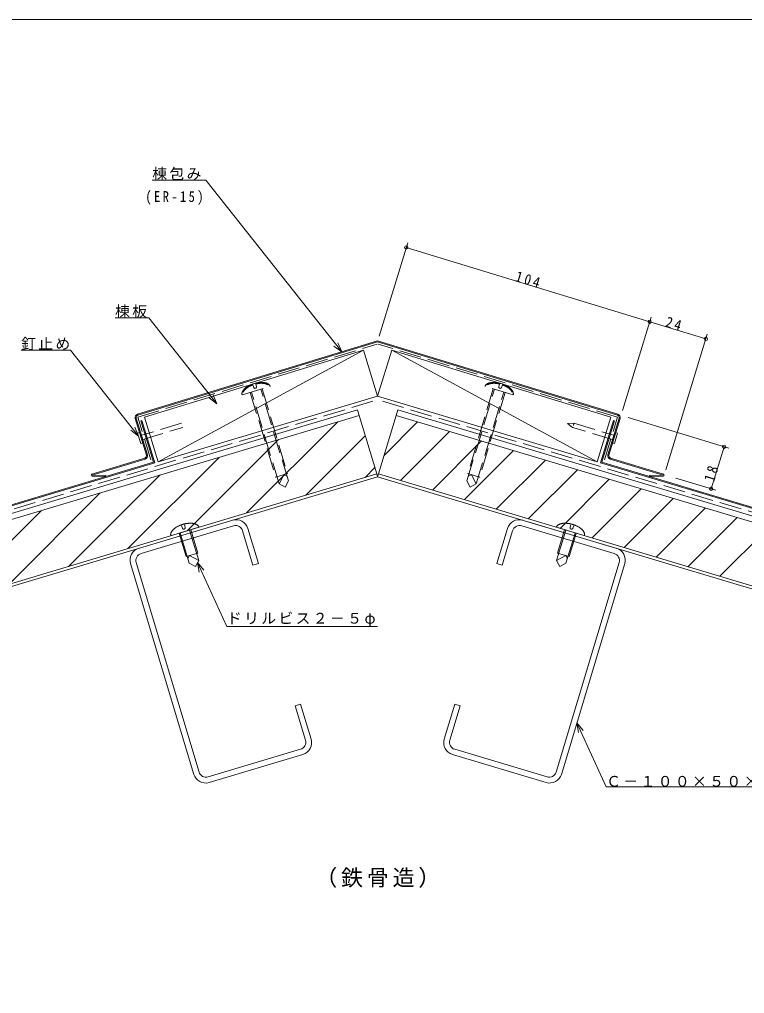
# Model space of a CAD drawing. Units: millimetres, scale not verified. Extents: x -567 to 1761, y -2125 to 401.
# Drawn here: x 1047.7 to 1343.9, y -859.3 to -460.9 of the extents above; entities that cross this region are included whole.
import ezdxf

# ---------------------------------------------------------------- set-up
doc = ezdxf.new("R2010")
doc.units = ezdxf.units.MM
doc.header["$LTSCALE"] = 3
doc.linetypes.add('DASHED3', pattern=[4, 3, -1])
doc.layers.add('0-0_0', color=7, linetype='Continuous', lineweight=18)
doc.styles.add('ＭＳ ゴシック', font='')
doc.styles.get('ＭＳ ゴシック').set_extended_font_data('MS Gothic')

msp = doc.modelspace()

# ---------------------------------------------------------------- linework, layer by layer
at = {"layer": '0-0_0'}
for p, q in [((1123.786, -526.713), (1101.922, -526.713)), ((1179.328, -596.887), (1123.786, -526.713)), ((1194.584, -590.489), (1206.28, -552.237)), ((1205.694, -554.149), (1305.15, -584.555)), ((1294.04, -620.895), (1305.734, -582.643)), ((1305.15, -584.555), (1328.102, -591.573)), ((1311.728, -645.125), (1328.686, -589.661)), ((1188.254, -596.145), (1098.734, -623.513)), ((1188.254, -596.145), (1104.334, -641.833)), ((1194, -614.935), (1188.254, -596.145)), ((1194, -614.935), (1199.744, -596.145)), ((1199.744, -596.145), (1289.266, -623.513)), ((1199.744, -596.145), (1283.664, -641.833)), ((1104.334, -641.833), (1194, -614.935)), ((1283.664, -641.833), (1194, -614.935)), ((977.664, -685.473), (1186.472, -622.831)), ((1098.734, -623.513), (1104.334, -641.833)), ((1186.472, -622.831), (1193.654, -646.775)), ((1201.528, -622.831), (1194.344, -646.775)), ((1410.334, -685.473), (1201.528, -622.831)), ((1289.266, -623.513), (1283.664, -641.833)), ((1296.324, -623.685), (1337.446, -636.257)), ((1140.378, -662.759), (1177.666, -625.471)), ((1196.622, -639.183), (1210.334, -625.471)), ((1096.708, -629.885), (1095.942, -630.119)), ((1095.942, -630.119), (1097.228, -634.327)), ((1116.134, -670.031), (1153.422, -632.745)), ((1164.622, -655.485), (1188.964, -631.143)), ((1203.31, -649.465), (1223.388, -629.389)), ((1216.364, -653.383), (1236.442, -633.305)), ((1292.056, -630.119), (1290.77, -634.327)), ((1291.292, -629.885), (1292.056, -630.119)), ((1229.42, -657.299), (1249.496, -637.221)), ((1335.532, -635.673), (1330.27, -652.885)), ((1091.892, -677.305), (1129.178, -640.019)), ((1242.474, -661.215), (1262.55, -641.137)), ((1188.866, -648.213), (1192.882, -644.197)), ((1255.528, -665.131), (1275.606, -645.053)), ((984.848, -709.417), (1193.654, -646.775)), ((1067.648, -684.579), (1104.934, -647.291)), ((1193.654, -646.775), (1194, -647.925)), ((1194.344, -646.775), (1194, -647.925)), ((1403.15, -709.417), (1194.344, -646.775)), ((1268.582, -669.047), (1288.66, -648.969)), ((1315.882, -648.487), (1332.182, -653.471)), ((1281.636, -672.963), (1301.714, -652.885)), ((1043.404, -691.851), (1080.69, -654.565)), ((1294.69, -676.879), (1314.768, -656.803)), ((1307.744, -680.797), (1327.822, -660.719)), ((1019.16, -699.125), (1056.448, -661.837)), ((1320.8, -684.713), (1340.876, -664.635)), ((1333.854, -688.629), (1353.93, -668.551)), ((1120.882, -682.181), (1118.124, -672.985)), ((1118.602, -672.841), (1120.498, -679.163)), ((1267.118, -682.181), (1269.876, -672.985)), ((1269.398, -672.841), (1267.5, -679.163)), ((1113.814, -674.279), (1115.71, -680.599)), ((1117.05, -683.329), (1114.292, -674.135)), ((1270.948, -683.329), (1273.708, -674.135)), ((1274.186, -674.279), (1272.29, -680.599)), ((1120.498, -679.163), (1115.71, -680.599)), ((1116.476, -681.413), (1117.164, -680.179)), ((1117.164, -680.179), (1120.882, -682.181)), ((1270.836, -680.179), (1267.118, -682.181)), ((1267.5, -679.163), (1272.29, -680.599)), ((1271.524, -681.413), (1270.836, -680.179)), ((1119.54, -684.671), (1117.05, -683.329)), ((1119.54, -684.671), (1120.882, -682.181)), ((1120.442, -682.997), (1122.992, -686.079)), ((1268.458, -684.671), (1267.118, -682.181)), ((1268.458, -684.671), (1270.948, -683.329)), ((1132.442, -709.197), (1193.938, -709.197)), ((1275.394, -748.563), (1287.394, -774.763)), ((1275.394, -748.563), (1277.944, -751.645)), ((1276.062, -752.507), (1275.394, -748.563)), ((1287.394, -774.763), (1391.628, -774.763))]:
    msp.add_line(p, q, dxfattribs=at)
at = {"layer": '0-0_0', "color": 4}
for p, q in [((1095.882, -622.399), (1194, -592.401)), ((1096, -622.781), (1194, -592.819)), ((1292.116, -622.399), (1194, -592.401)), ((1292, -622.781), (1194, -592.819)), ((1202.218, -620.531), (1201.528, -622.831)), ((1411.024, -683.173), (1202.218, -620.531)), ((1099.514, -639.065), (1094.954, -624.147)), ((1095.336, -624.029), (1099.896, -638.949)), ((1292.664, -624.029), (1288.102, -638.949)), ((1288.484, -639.065), (1293.046, -624.147)), ((1098.85, -640.313), (1077.24, -646.921)), ((1098.968, -640.697), (1077.354, -647.303)), ((1289.032, -640.697), (1310.644, -647.303)), ((1289.15, -640.313), (1310.76, -646.921)), ((985.194, -710.567), (1194, -647.925)), ((1082.966, -647.785), (1077.346, -647.703)), ((1077.354, -647.303), (1082.974, -647.385)), ((1082.974, -647.385), (1082.966, -647.785)), ((1402.806, -710.567), (1194, -647.925)), ((1310.644, -647.303), (1305.026, -647.385)), ((1305.026, -647.385), (1305.032, -647.785)), ((1305.032, -647.785), (1310.652, -647.703))]:
    msp.add_line(p, q, dxfattribs=at)
at = {"layer": '0-0_0', "linetype": 'DASHED3'}
for p, q in [((1095.98, -623.571), (1193.78, -593.671)), ((1292.02, -623.571), (1194.218, -593.671)), ((1145.512, -609.413), (1145.76, -609.389)), ((1242.488, -609.413), (1242.24, -609.389)), ((1138.62, -614.439), (1150.108, -610.993)), ((1138.652, -613.385), (1139.266, -613.201)), ((1139.684, -611.893), (1139.84, -611.753)), ((1140.736, -611.079), (1140.938, -610.951)), ((1141.58, -610.593), (1141.806, -610.481)), ((1142.27, -610.271), (1142.51, -610.173)), ((1142.272, -610.665), (1142.346, -610.633)), ((1153.7, -650.811), (1142.444, -613.291)), ((1142.51, -610.173), (1142.752, -610.079)), ((1142.874, -610.419), (1142.95, -610.391)), ((1142.95, -610.391), (1143.028, -610.363)), ((1143.364, -611.485), (1143.026, -610.357)), ((1143.244, -609.907), (1143.494, -609.829)), ((1143.494, -609.829), (1143.746, -609.757)), ((1143.746, -609.757), (1143.998, -609.689)), ((1143.998, -609.689), (1144.252, -609.629)), ((1144.176, -610.013), (1144.476, -611.011)), ((1144.252, -609.629), (1144.506, -609.573)), ((1144.744, -609.895), (1144.824, -609.881)), ((1145.146, -609.827), (1145.226, -609.815)), ((1146.088, -609.731), (1146.166, -609.727)), ((1146.166, -609.727), (1146.242, -609.725)), ((1157.532, -649.661), (1146.276, -612.143)), ((1146.756, -611.999), (1157.152, -646.657)), ((1148.97, -610.289), (1149.494, -610.133)), ((1148.972, -610.289), (1149.012, -610.317)), ((1230.468, -649.661), (1241.724, -612.143)), ((1241.244, -611.999), (1230.846, -646.657)), ((1234.298, -650.811), (1245.554, -613.291)), ((1249.38, -614.439), (1237.892, -610.993)), ((1239.028, -610.289), (1238.506, -610.133)), ((1239.026, -610.289), (1238.986, -610.317)), ((1241.834, -609.727), (1241.758, -609.725)), ((1241.91, -609.731), (1241.834, -609.727)), ((1242.854, -609.827), (1242.774, -609.815)), ((1243.256, -609.895), (1243.174, -609.881)), ((1243.748, -609.629), (1243.494, -609.573)), ((1243.824, -610.013), (1243.524, -611.011)), ((1244, -609.689), (1243.748, -609.629)), ((1244.254, -609.757), (1244, -609.689)), ((1244.504, -609.829), (1244.254, -609.757)), ((1244.756, -609.907), (1244.504, -609.829)), ((1244.634, -611.485), (1244.974, -610.357)), ((1245.05, -610.391), (1244.972, -610.363)), ((1245.126, -610.419), (1245.05, -610.391)), ((1245.49, -610.173), (1245.248, -610.079)), ((1245.728, -610.271), (1245.49, -610.173)), ((1245.726, -610.665), (1245.654, -610.633)), ((1246.418, -610.593), (1246.194, -610.481)), ((1247.262, -611.079), (1247.06, -610.951)), ((1248.316, -611.893), (1248.16, -611.753)), ((1249.346, -613.385), (1248.734, -613.201)), ((976.544, -681.737), (1194, -616.499)), ((1138.56, -614.183), (1138.55, -614.049)), ((1141.966, -613.435), (1152.364, -648.095)), ((1411.454, -681.737), (1194, -616.499)), ((1246.034, -613.435), (1235.636, -648.095)), ((1249.44, -614.183), (1249.45, -614.049)), ((1101.3, -640.975), (1095.98, -623.571)), ((1286.698, -640.975), (1292.02, -623.571)), ((1113.822, -626.011), (1097.088, -631.127)), ((1097.614, -632.849), (1114.35, -627.733)), ((1271.522, -626.141), (1274.176, -626.011)), ((1273.65, -627.733), (1271.522, -626.141)), ((1290.386, -632.849), (1273.65, -627.733)), ((1274.176, -626.011), (1290.912, -631.127)), ((1152.35, -648.099), (1157.14, -646.663)), ((1155.702, -647.093), (1153.7, -650.811)), ((1156.956, -647.743), (1155.702, -647.093)), ((1235.65, -648.099), (1230.86, -646.663)), ((1231.042, -647.743), (1232.296, -647.093)), ((1232.296, -647.093), (1234.298, -650.811)), ((1156.192, -652.151), (1153.7, -650.811)), ((1156.192, -652.151), (1157.532, -649.661)), ((1231.808, -652.151), (1230.468, -649.661)), ((1231.808, -652.151), (1234.298, -650.811)), ((1120.972, -668.581), (1109.484, -672.027)), ((1113.91, -667.987), (1114.196, -668.943)), ((1115.346, -668.599), (1115.06, -667.643)), ((1267.028, -668.581), (1278.516, -672.027)), ((1272.654, -668.599), (1272.94, -667.643)), ((1274.09, -667.987), (1273.804, -668.943)), ((1112.836, -671.021), (1113.814, -674.279)), ((1114.292, -674.135), (1113.316, -670.877)), ((1118.124, -672.985), (1117.146, -669.729)), ((1117.626, -669.585), (1118.602, -672.841)), ((1270.374, -669.585), (1269.398, -672.841)), ((1269.876, -672.985), (1270.852, -669.729)), ((1273.708, -674.135), (1274.684, -670.877)), ((1275.164, -671.021), (1274.186, -674.279))]:
    msp.add_line(p, q, dxfattribs=at)
at = {"layer": '0-0_0', "color": 3}
for p, q in [((1102.398, -641.997), (1097.21, -625.033)), ((1285.102, -642.265), (1290.406, -624.915)), ((1285.602, -641.997), (1290.788, -625.033)), ((1290.406, -624.915), (1290.788, -625.033)), ((1102.398, -641.997), (975.998, -679.917)), ((976.114, -680.299), (1102.898, -642.265)), ((1411.886, -680.299), (1285.102, -642.265)), ((1285.602, -641.997), (1412, -679.917))]:
    msp.add_line(p, q, dxfattribs=at)
at = {"layer": '0-0_0', "color": 2}
for p, q in [((1097.364, -679.317), (1135.102, -667.995)), ((1140.956, -669.059), (1145.266, -683.427)), ((1290.634, -679.317), (1252.896, -667.995)), ((1255.472, -666.367), (1289.38, -676.539)), ((1138.838, -670.007), (1143.062, -684.087)), ((1249.162, -670.007), (1244.936, -684.087)), ((1093.064, -683.427), (1118.926, -769.631)), ((1095.352, -683.053), (1121.042, -768.683)), ((1145.266, -683.427), (1143.062, -684.087)), ((1292.646, -683.053), (1266.958, -768.683)), ((1294.936, -683.427), (1269.074, -769.631)), ((1162.506, -740.895), (1160.304, -741.557)), ((1160.304, -741.557), (1164.528, -755.637)), ((1162.506, -740.895), (1166.816, -755.263)), ((1225.494, -740.895), (1221.182, -755.263)), ((1227.696, -741.557), (1223.472, -755.637)), ((1225.494, -740.895), (1227.696, -741.557)), ((1124.778, -770.693), (1162.516, -759.373)), ((1263.222, -770.693), (1225.484, -759.373)), ((1125.152, -772.983), (1163.464, -761.489)), ((1262.848, -772.983), (1224.536, -761.489))]:
    msp.add_line(p, q, dxfattribs=at)
at = {"layer": '0-0_0'}
msp.add_lwpolyline([(627, -460.95), (1761, -460.95), (1761, -1262.85), (627, -1262.85)], close=True, dxfattribs=at)
for points in [[(1128.324, -618.073), (1100.536, -582.963), (1086.732, -582.963)], [(1177.742, -593.215), (1179.328, -596.887), (1176.118, -594.499)], [(1096.318, -631.345), (1068.53, -596.235), (1048.328, -596.235)], [(1126.738, -614.401), (1128.324, -618.073), (1125.114, -615.685)], [(1094.732, -627.673), (1096.318, -631.345), (1093.108, -628.957)], [(1097.228, -634.327), (1097.994, -634.093), (1096.708, -629.885)], [(1290.77, -634.327), (1290.006, -634.093), (1291.292, -629.885)], [(1121.11, -686.941), (1120.442, -682.997), (1132.442, -709.197)]]:
    msp.add_lwpolyline(points, dxfattribs=at)
at = {"layer": '0-0_0', "linetype": 'DASHED3'}
for points in [[(1145.012, -609.481), (1145.262, -609.445), (1145.512, -609.413)], [(1145.76, -609.389), (1146.004, -609.371), (1146.246, -609.359), (1146.484, -609.353)], [(1146.484, -609.353), (1146.718, -609.355), (1146.948, -609.363), (1147.172, -609.377), (1147.392, -609.397), (1147.604, -609.423), (1147.812, -609.455), (1148.012, -609.495), (1148.206, -609.539), (1148.392, -609.591), (1148.572, -609.649), (1148.742, -609.711), (1148.904, -609.779), (1149.058, -609.853)], [(1241.516, -609.353), (1241.282, -609.355), (1241.052, -609.363), (1240.828, -609.377), (1240.608, -609.397), (1240.394, -609.423), (1240.188, -609.455), (1239.986, -609.495), (1239.794, -609.539), (1239.606, -609.591), (1239.428, -609.649), (1239.258, -609.711), (1239.094, -609.779), (1238.942, -609.853)], [(1242.24, -609.389), (1241.994, -609.371), (1241.754, -609.359), (1241.516, -609.353)], [(1242.988, -609.481), (1242.736, -609.445), (1242.488, -609.413)], [(1138.55, -614.049), (1138.55, -613.913), (1138.562, -613.775), (1138.586, -613.635), (1138.62, -613.493), (1138.664, -613.349), (1138.72, -613.205)], [(1138.72, -613.205), (1138.786, -613.059), (1138.862, -612.913), (1138.95, -612.767), (1139.048, -612.619), (1139.156, -612.473), (1139.274, -612.327), (1139.402, -612.181), (1139.538, -612.037), (1139.684, -611.893)], [(1139.174, -613.229), (1139.194, -613.185), (1139.216, -613.139), (1139.238, -613.095), (1139.26, -613.051), (1139.284, -613.007), (1139.31, -612.963), (1139.338, -612.917), (1139.364, -612.873), (1139.394, -612.829), (1139.424, -612.783), (1139.454, -612.739), (1139.486, -612.693), (1139.52, -612.649), (1139.554, -612.605), (1139.59, -612.559), (1139.626, -612.515), (1139.664, -612.471), (1139.702, -612.425), (1139.742, -612.381), (1139.782, -612.337), (1139.824, -612.293)], [(1139.824, -612.293), (1139.868, -612.249), (1139.912, -612.205), (1139.956, -612.161), (1140.002, -612.117), (1140.048, -612.073), (1140.096, -612.029), (1140.144, -611.985), (1140.194, -611.941), (1140.244, -611.899), (1140.296, -611.855)], [(1139.84, -611.753), (1140.002, -611.613), (1140.174, -611.475)], [(1140.174, -611.475), (1140.354, -611.341), (1140.542, -611.207), (1140.736, -611.079)], [(1140.296, -611.855), (1140.348, -611.813), (1140.4, -611.771), (1140.454, -611.729), (1140.51, -611.685), (1140.566, -611.645), (1140.622, -611.603), (1140.68, -611.561), (1140.738, -611.519)], [(1140.738, -611.519), (1140.796, -611.479), (1140.856, -611.439), (1140.918, -611.397), (1140.978, -611.357), (1141.04, -611.319), (1141.104, -611.279), (1141.168, -611.239), (1141.232, -611.201), (1141.296, -611.163), (1141.362, -611.125), (1141.428, -611.087), (1141.496, -611.049)], [(1140.938, -610.951), (1141.146, -610.829), (1141.36, -610.709), (1141.58, -610.593)], [(1141.496, -611.049), (1141.564, -611.013), (1141.632, -610.975), (1141.7, -610.939)], [(1141.7, -610.939), (1141.77, -610.903), (1141.84, -610.869), (1141.912, -610.833), (1141.982, -610.799), (1142.054, -610.765), (1142.126, -610.731), (1142.2, -610.697), (1142.272, -610.665)], [(1141.806, -610.481), (1142.036, -610.373), (1142.27, -610.271)], [(1142.346, -610.633), (1142.42, -610.601), (1142.494, -610.569), (1142.57, -610.537), (1142.646, -610.507), (1142.72, -610.477)], [(1142.72, -610.477), (1142.796, -610.447), (1142.874, -610.419)], [(1142.752, -610.079), (1142.996, -609.991), (1143.244, -609.907)], [(1144.178, -610.017), (1144.258, -609.999), (1144.34, -609.979), (1144.42, -609.961), (1144.502, -609.943), (1144.582, -609.927), (1144.664, -609.911), (1144.744, -609.895)], [(1144.506, -609.573), (1144.758, -609.525), (1145.012, -609.481)], [(1144.824, -609.881), (1144.906, -609.865), (1144.986, -609.851), (1145.066, -609.839), (1145.146, -609.827)], [(1145.226, -609.815), (1145.306, -609.805), (1145.386, -609.793), (1145.464, -609.785), (1145.544, -609.775), (1145.622, -609.767), (1145.702, -609.759)], [(1145.702, -609.759), (1145.78, -609.753), (1145.858, -609.747), (1145.934, -609.741), (1146.012, -609.735), (1146.088, -609.731)], [(1146.242, -609.725), (1146.316, -609.723), (1146.392, -609.721), (1146.466, -609.721), (1146.54, -609.721), (1146.614, -609.721), (1146.688, -609.723)], [(1146.688, -609.723), (1146.76, -609.725), (1146.832, -609.727), (1146.904, -609.731), (1146.974, -609.735), (1147.044, -609.739), (1147.114, -609.745), (1147.184, -609.751), (1147.252, -609.757), (1147.32, -609.765), (1147.386, -609.773), (1147.452, -609.781), (1147.518, -609.791), (1147.584, -609.801), (1147.648, -609.811), (1147.712, -609.823), (1147.774, -609.835), (1147.836, -609.849), (1147.898, -609.861), (1147.958, -609.875), (1148.016, -609.891), (1148.076, -609.905), (1148.134, -609.923), (1148.19, -609.939), (1148.246, -609.957), (1148.302, -609.975), (1148.356, -609.993), (1148.408, -610.011), (1148.462, -610.031), (1148.512, -610.053), (1148.562, -610.073), (1148.612, -610.095), (1148.66, -610.117), (1148.708, -610.141), (1148.754, -610.163), (1148.8, -610.187), (1148.846, -610.213), (1148.888, -610.237), (1148.932, -610.263), (1148.972, -610.289)], [(1149.058, -609.853), (1149.204, -609.933), (1149.338, -610.019), (1149.464, -610.109), (1149.58, -610.205), (1149.688, -610.303), (1149.784, -610.409), (1149.87, -610.517), (1149.946, -610.631), (1150.01, -610.747), (1150.064, -610.869), (1150.108, -610.993)], [(1238.942, -609.853), (1238.796, -609.933), (1238.66, -610.019), (1238.534, -610.109), (1238.418, -610.205), (1238.312, -610.303), (1238.216, -610.409), (1238.13, -610.517), (1238.054, -610.631), (1237.99, -610.747), (1237.934, -610.869), (1237.892, -610.993)], [(1241.312, -609.723), (1241.24, -609.725), (1241.168, -609.727), (1241.096, -609.731), (1241.024, -609.735), (1240.954, -609.739), (1240.884, -609.745), (1240.816, -609.751), (1240.748, -609.757), (1240.68, -609.765), (1240.612, -609.773), (1240.546, -609.781), (1240.48, -609.791), (1240.416, -609.801), (1240.352, -609.811), (1240.288, -609.823), (1240.226, -609.835), (1240.164, -609.849), (1240.102, -609.861), (1240.042, -609.875), (1239.982, -609.891), (1239.924, -609.905), (1239.866, -609.923), (1239.81, -609.939), (1239.754, -609.957), (1239.698, -609.975), (1239.644, -609.993), (1239.59, -610.011), (1239.538, -610.031), (1239.486, -610.053), (1239.436, -610.073), (1239.386, -610.095), (1239.338, -610.117), (1239.29, -610.141), (1239.244, -610.163), (1239.198, -610.187), (1239.154, -610.213), (1239.11, -610.237), (1239.068, -610.263), (1239.026, -610.289)], [(1241.758, -609.725), (1241.682, -609.723), (1241.608, -609.721), (1241.532, -609.721), (1241.458, -609.721), (1241.384, -609.721), (1241.312, -609.723)], [(1242.298, -609.759), (1242.22, -609.753), (1242.142, -609.747), (1242.064, -609.741), (1241.988, -609.735), (1241.91, -609.731)], [(1242.774, -609.815), (1242.694, -609.805), (1242.614, -609.793), (1242.534, -609.785), (1242.456, -609.775), (1242.376, -609.767), (1242.298, -609.759)], [(1243.174, -609.881), (1243.094, -609.865), (1243.014, -609.851), (1242.934, -609.839), (1242.854, -609.827)], [(1243.494, -609.573), (1243.24, -609.525), (1242.988, -609.481)], [(1243.822, -610.017), (1243.74, -609.999), (1243.66, -609.979), (1243.578, -609.961), (1243.498, -609.943), (1243.416, -609.927), (1243.336, -609.911), (1243.256, -609.895)], [(1245.248, -610.079), (1245.002, -609.991), (1244.756, -609.907)], [(1245.278, -610.477), (1245.202, -610.447), (1245.126, -610.419)], [(1245.654, -610.633), (1245.58, -610.601), (1245.504, -610.569), (1245.43, -610.537), (1245.354, -610.507), (1245.278, -610.477)], [(1246.298, -610.939), (1246.228, -610.903), (1246.158, -610.869), (1246.088, -610.833), (1246.016, -610.799), (1245.946, -610.765), (1245.872, -610.731), (1245.8, -610.697), (1245.726, -610.665)], [(1246.194, -610.481), (1245.964, -610.373), (1245.728, -610.271)], [(1246.504, -611.049), (1246.436, -611.013), (1246.368, -610.975), (1246.298, -610.939)], [(1247.06, -610.951), (1246.852, -610.829), (1246.638, -610.709), (1246.418, -610.593)], [(1247.262, -611.519), (1247.202, -611.479), (1247.142, -611.439), (1247.082, -611.397), (1247.02, -611.357), (1246.958, -611.319), (1246.896, -611.279), (1246.832, -611.239), (1246.768, -611.201), (1246.702, -611.163), (1246.636, -611.125), (1246.57, -611.087), (1246.504, -611.049)], [(1247.824, -611.475), (1247.644, -611.341), (1247.458, -611.207), (1247.262, -611.079)], [(1247.704, -611.855), (1247.652, -611.813), (1247.598, -611.771), (1247.544, -611.729), (1247.49, -611.685), (1247.434, -611.645), (1247.378, -611.603), (1247.32, -611.561), (1247.262, -611.519)], [(1248.174, -612.293), (1248.132, -612.249), (1248.088, -612.205), (1248.044, -612.161), (1247.998, -612.117), (1247.952, -612.073), (1247.904, -612.029), (1247.856, -611.985), (1247.806, -611.941), (1247.756, -611.899), (1247.704, -611.855)], [(1248.16, -611.753), (1247.996, -611.613), (1247.824, -611.475)], [(1248.824, -613.229), (1248.804, -613.185), (1248.784, -613.139), (1248.762, -613.095), (1248.738, -613.051), (1248.714, -613.007), (1248.688, -612.963), (1248.662, -612.917), (1248.634, -612.873), (1248.606, -612.829), (1248.576, -612.783), (1248.544, -612.739), (1248.512, -612.693), (1248.48, -612.649), (1248.444, -612.605), (1248.41, -612.559), (1248.372, -612.515), (1248.336, -612.471), (1248.296, -612.425), (1248.256, -612.381), (1248.216, -612.337), (1248.174, -612.293)], [(1249.28, -613.205), (1249.214, -613.059), (1249.136, -612.913), (1249.05, -612.767), (1248.952, -612.619), (1248.844, -612.473), (1248.726, -612.327), (1248.598, -612.181), (1248.462, -612.037), (1248.316, -611.893)], [(1249.45, -614.049), (1249.448, -613.913), (1249.436, -613.775), (1249.414, -613.635), (1249.38, -613.493), (1249.336, -613.349), (1249.28, -613.205)], [(1138.614, -614.441), (1138.582, -614.313), (1138.56, -614.183)], [(1249.386, -614.441), (1249.418, -614.313), (1249.44, -614.183)]]:
    msp.add_lwpolyline(points, dxfattribs=at)
at = {"layer": '0-0_0', "color": 4}
msp.add_lwpolyline([(976.976, -683.173), (1185.782, -620.531), (1186.472, -622.831)], dxfattribs=at)
at = {"layer": '0-0_0', "color": 3}
msp.add_lwpolyline([(1102.898, -642.265), (1097.594, -624.915), (1097.21, -625.033)], dxfattribs=at)
at = {"layer": '0-0_0', "color": 2}
msp.add_lwpolyline([(1247.044, -669.059), (1242.734, -683.427), (1244.936, -684.087)], dxfattribs=at)
at = {"layer": '0-0_0'}
for centre in [(1205.694, -554.149), (1305.15, -584.555), (1305.15, -584.555), (1328.102, -591.573), (1335.532, -635.673), (1330.27, -652.885)]:
    msp.add_circle(centre, 0.668, dxfattribs=at)
at = {"layer": '0-0_0', "linetype": 'DASHED3'}
for centre, radius, start, end in [((1143.9, -611.185), 0.6, 196.69923, 16.69923), ((1244.098, -611.185), 0.6, 163.30075, 343.30075), ((1273.19, -626.181), 1, 316.25629, 9.74368), ((1114.196, -673.207), 5.21, 125.54144, 151.3347), ((1117.564, -678.083), 11.136, 106.71393, 125.06425), ((1114.77, -668.771), 0.6, 196.69923, 16.69923), ((1117.558, -678.085), 11.136, 88.33421, 106.68454), ((1117.688, -672.159), 5.21, 62.06377, 87.85704), ((1119.162, -669.207), 1.914, 19.11047, 59.67555), ((1268.836, -669.207), 1.914, 120.32443, 160.88951), ((1270.312, -672.159), 5.21, 92.14294, 117.93622), ((1270.44, -678.085), 11.136, 73.31544, 91.66577), ((1273.228, -668.771), 0.6, 163.30075, 343.30075), ((1270.434, -678.083), 11.136, 54.93573, 73.28606), ((1273.804, -673.207), 5.21, 28.66528, 54.45854), ((1111.338, -671.555), 1.914, 153.72292, 194.28799), ((1276.66, -671.555), 1.914, 345.71198, 26.27707)]:
    msp.add_arc(centre, radius, start, end, dxfattribs=at)
at = {"layer": '0-0_0', "color": 4}
for centre, radius, start, end in [((1096.292, -623.737), 1.4, 107, 197), ((1096.292, -623.737), 1, 107, 197), ((1291.708, -623.737), 1, 343, 73), ((1291.708, -623.737), 1.4, 343, 73), ((1098.558, -639.357), 1, 287, 17), ((1098.558, -639.357), 1.4, 287, 17), ((1289.442, -639.357), 1.4, 163, 253), ((1289.442, -639.357), 1, 163, 253), ((1077.354, -647.303), 0.4, 106.73938, 268.88202), ((1310.644, -647.303), 0.4, 271.11798, 73.2606)]:
    msp.add_arc(centre, radius, start, end, dxfattribs=at)
at = {"layer": '0-0_0', "color": 2}
for centre, radius, start, end in [((1136.166, -670.495), 5, 16.69923, 106.69923), ((1135.964, -670.869), 3, 16.69923, 106.69923), ((1251.834, -670.495), 5, 73.30075, 163.30075), ((1252.034, -670.869), 3, 73.30075, 163.30075), ((1097.852, -681.989), 5, 106.69922, 196.69923), ((1098.226, -682.191), 3, 106.69922, 196.69923), ((1289.772, -682.191), 3, 343.30075, 73.30075), ((1290.146, -681.989), 5, 343.30075, 73.30075), ((1161.654, -756.499), 3, 286.69922, 16.69923), ((1162.028, -756.699), 5, 286.69922, 16.69923), ((1225.972, -756.699), 5, 163.30075, 253.30075), ((1226.346, -756.499), 3, 163.30075, 253.30075), ((1123.916, -767.821), 3, 196.69923, 286.69922), ((1264.084, -767.821), 3, 253.30075, 343.30075), ((1123.714, -768.193), 5, 196.69923, 286.69922), ((1264.286, -768.193), 5, 253.30075, 343.30075)]:
    msp.add_arc(centre, radius, start, end, dxfattribs=at)

# ---------------------------------------------------------------- texts
at = {"layer": '0-0_0', "attachment_point": 7, "style": 'ＭＳ ゴシック'}
for s, insert, char_height in [('\\T1.17;棟包み', (1101.922, -526.713), 4.399), ('\\T1.39;\\W0.85;(ER-15)', (1099.1, -536.721), 4.399), ('\\T1.17;棟板', (1086.732, -582.963), 4.399), ('\\T1.17;釘止め', (1048.328, -596.235), 4.399), ('\\T1.17;ドリルビス２－５φ', (1132.442, -709.197), 4.399), ('\\T1.17;Ｃ－１００×５０×２０×２．３', (1287.394, -774.763), 4.399), ('\\T1.17;（鉄骨造）', (1168.5, -816.028), 6.598)]:
    msp.add_mtext(s, dxfattribs=dict(at, insert=insert, char_height=char_height))
at = {"layer": '0-0_0', "char_height": 4.399, "attachment_point": 7, "style": 'ＭＳ ゴシック'}
for s, insert, rotation in [('\\T1.37;\\W0.9;104', (1249.896, -567.963), 343), ('\\T1.36;\\W0.9;24', (1311.239, -586.486), 343.004), ('\\T1.36;\\W0.9;18', (1331.463, -650.366), 72.987)]:
    msp.add_mtext(s, dxfattribs=dict(at, insert=insert, rotation=rotation))

doc.saveas('drawing.dxf')
